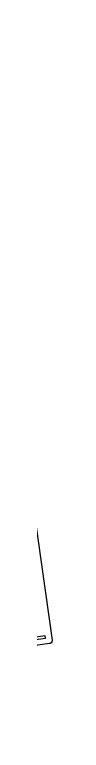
# Model space of a CAD drawing. Header units: millimetres. Extents: x 14 to 286, y -133 to -45.
# Drawn here: x 238.61 to 238.81, y -124.51 to -106.23 of the extents above; entities that cross this region are included whole.
import ezdxf

# ---------------------------------------------------------------- set-up
doc = ezdxf.new("R2010")
doc.units = ezdxf.units.MM
doc.layers.add('User.Drawings', color=9, linetype='CONTINUOUS', true_color=0xc2c2c2)

msp = doc.modelspace()

# ---------------------------------------------------------------- linework, layer by layer
at = {"layer": 'User.Drawings', "linetype": 'CONTINUOUS'}
for p, q in [((236.15595, -102.906635), (238.807197, -121.771242)), ((238.640825, -121.665237), (219.978169, -124.288102)), ((238.648219, -121.717847), (238.640825, -121.665237)), ((238.743365, -121.85595), (219.878758, -124.507197)), ((219.947297, -124.34609), (238.648219, -121.717847)), ((238.757654, -121.852487), (238.743365, -121.85595)), ((238.782868, -121.837634), (238.757654, -121.852487)), ((238.800479, -121.814264), (238.782868, -121.837634)), ((238.807806, -121.785932), (238.800479, -121.814264)), ((238.807197, -121.771242), (238.807806, -121.785932))]:
    msp.add_line(p, q, dxfattribs=at)

doc.saveas('drawing.dxf')
